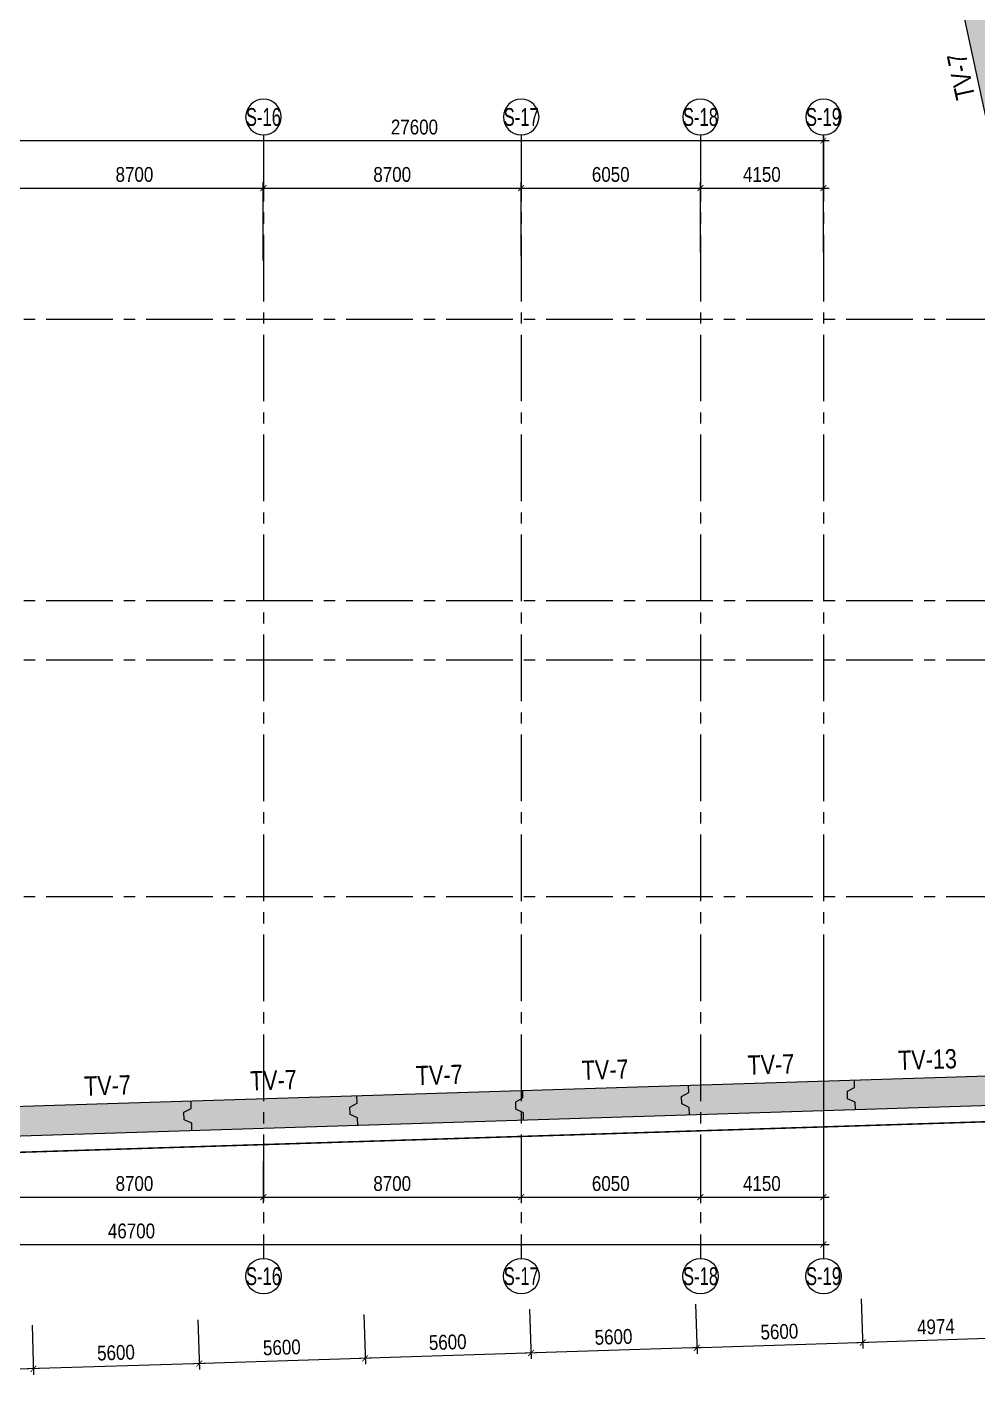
# Model space of a CAD drawing. Header units: millimetres. Extents: x 0 to 837459, y -815537 to -10000.
# Drawn here: x 593447 to 625538, y -544842 to -499170 of the extents above; entities that cross this region are included whole.
import ezdxf
from ezdxf.enums import TextEntityAlignment as Align
from ezdxf.xclip import XClip

# ---------------------------------------------------------------- set-up
doc = ezdxf.new("R2010")
doc.units = ezdxf.units.MM
doc.header["$LTSCALE"] = 100
doc.header["$XCLIPFRAME"] = 0
doc.header["$PDMODE"] = 32
doc.header["$PDSIZE"] = 2.5
for name, pattern in [('CENTER2', [1.125, 0.75, -0.125, 0.125, -0.125]), ('DASHDOT', [1, 0.5, -0.25, 0, -0.25]), ('DASHED', [4.5, 3, -1.5])]:
    doc.linetypes.add(name, pattern=pattern)
for name, color, linetype in [('ccu11-Dim', 8, 'Continuous'), ('ccu11-Khuat', 9, 'DASHED'), ('ccu12-Hatch', 250, 'Continuous'), ('ccu12-Truc', 13, 'CENTER2'), ('KT-Dim', 8, 'Continuous'), ('Xref_ST_MBDV Cot vach 30.7.2022$0$Xref_ST_MBDV Cot vach 30.7.2022|Xref_ST_MBDV Cot vach 30.7.2022|Xref_ST_MBDV Cot vach 30.7.2022|Xref_ST_MBDV Cot vach 30.7.2022|A-CORE-OTLN', 2, 'Continuous'), ('Xref_ST_MBDV Cot vach 30.7.2022$0$Xref_ST_MBDV Cot vach 30.7.2022|Xref_ST_MBDV Cot vach 30.7.2022|Xref_ST_MBDV Cot vach 30.7.2022|Xref_ST_MBDV Cot vach 30.7.2022|ccu12-Thay', 7, 'Continuous'), ('Xref_ST_MBDV Cot vach 30.7.2022|Xref_ST_MBDV Cot vach 30.7.2022|Xref_ST_MBDV Cot vach 30.7.2022|Xref_ST_MBDV Cot vach 30.7.2022|A-GRID-SYM', 50, 'Continuous')]:
    doc.layers.add(name, color=color, linetype=linetype)
doc.layers.add('ccu12-Tencaukien', color=9, linetype='Continuous', lineweight=15)
doc.styles.add('Arial', font='arial.ttf', dxfattribs={"width": 0.7})
doc.styles.add('Arial Narrow', font='ARIALN.TTF')
doc.styles.add('HBA-Text', font='GOTHIC.TTF')
doc.dimstyles.new('ccu12-200', dxfattribs={"dimscale": 200, "dimtxt": 2.5, "dimasz": 1, "dimexe": 1, "dimexo": 2, "dimgap": 1, "dimtad": 1, "dimdec": 0, "dimdsep": 46, "dimtxsty": 'Arial Narrow', "dimblk": 'ARCHTICK', "dimcen": -1, "dimdle": 1, "dimclrd": 256, "dimclre": 256, "dimclrt": 3, "dimadec": 0, "dimazin": 2, "dimtfac": 0.1, "dimtdec": 0, "dimtmove": 0, "dimatfit": 1, "dimldrblk": 'ARCHTICK', "dimfxl": 1, "dimtvp": 0.833333, "dimtolj": 1, "dimtzin": 12, "dimarcsym": 0})

# ---------------------------------------------------------------- blocks, each defined once
blk = doc.blocks.new('_ARCHTICK')
at = {"color": 0, "linetype": 'ByBlock', "const_width": 0.15}
blk.add_lwpolyline([(-0.5, -0.5), (0.5, 0.5)], dxfattribs=at)
blk = doc.blocks.new('*D217')
at = {"layer": 'ccu11-Dim', "lineweight": -2, "ltscale": 0.5, "transparency": 16777216}
for p, q in [((202, -6388), (255, -8065)), ((-4770, -6545), (-4717, -8223)), ((448, -7859), (-4923, -8029))]:
    blk.add_line(p, q, dxfattribs=at)
at = {"layer": 'Defpoints', "color": 0, "ltscale": 0.5, "transparency": 16777216}
for p in [(-4782, -6146), (189, -5989), (-4723, -8023)]:
    blk.add_point(p, dxfattribs=at)
at = {"layer": 'ccu11-Dim', "lineweight": -2, "ltscale": 0.5, "transparency": 16777216, "xscale": 200, "yscale": 200, "zscale": 200}
for p, rotation in [((249, -7865), 1.810256356887825), ((-4723, -8023), 181.8102563568879)]:
    blk.add_blockref('_ARCHTICK', p, dxfattribs=dict(at, rotation=rotation))
at = {"layer": 'ccu11-Dim', "color": 3, "ltscale": 0.5, "transparency": 16777216, "insert": (-2252, -7489), "char_height": 500, "attachment_point": 5, "rotation": 1.8103, "style": 'Arial Narrow', "bg_fill": 3, "box_fill_scale": 1.1, "bg_fill_color": 256, "bg_fill_true_color": 13158600, "bg_fill_transparency": 0}
blk.add_mtext('\\A1;4974', dxfattribs=at)
blk = doc.blocks.new('*D218')
at = {"layer": 'ccu11-Dim', "lineweight": -2, "ltscale": 0.5, "transparency": 16777216}
for p, q in [((-10367, -6722), (-10314, -8399)), ((-4770, -6545), (-4717, -8223)), ((-4523, -8016), (-10520, -8206))]:
    blk.add_line(p, q, dxfattribs=at)
at = {"layer": 'Defpoints', "color": 0, "ltscale": 0.5, "transparency": 16777216}
for p in [(-10379, -6323), (-4782, -6146), (-10320, -8200)]:
    blk.add_point(p, dxfattribs=at)
at = {"layer": 'ccu11-Dim', "lineweight": -2, "ltscale": 0.5, "transparency": 16777216, "xscale": 200, "yscale": 200, "zscale": 200}
for p, rotation in [((-10320, -8200), 181.8102563568879), ((-4723, -8023), 1.810256356887825)]:
    blk.add_blockref('_ARCHTICK', p, dxfattribs=dict(at, rotation=rotation))
at = {"layer": 'ccu11-Dim', "color": 3, "ltscale": 0.5, "transparency": 16777216, "insert": (-7536, -7656), "char_height": 500, "attachment_point": 5, "rotation": 1.8103, "style": 'Arial Narrow', "bg_fill": 3, "box_fill_scale": 1.1, "bg_fill_color": 256, "bg_fill_true_color": 13158600, "bg_fill_transparency": 0}
blk.add_mtext('\\A1;5600', dxfattribs=at)
blk = doc.blocks.new('*D219')
at = {"layer": 'ccu11-Dim', "lineweight": -2, "ltscale": 0.5, "transparency": 16777216}
for p, q in [((-10367, -6722), (-10314, -8399)), ((-15964, -6899), (-15911, -8576)), ((-10120, -8193), (-16117, -8383))]:
    blk.add_line(p, q, dxfattribs=at)
at = {"layer": 'Defpoints', "color": 0, "ltscale": 0.5, "transparency": 16777216}
for p in [(-10379, -6323), (-15977, -6499), (-15917, -8376)]:
    blk.add_point(p, dxfattribs=at)
at = {"layer": 'ccu11-Dim', "lineweight": -2, "ltscale": 0.5, "transparency": 16777216, "xscale": 200, "yscale": 200, "zscale": 200}
for p, rotation in [((-10320, -8200), 1.810256356887825), ((-15917, -8376), 181.8102563568879)]:
    blk.add_blockref('_ARCHTICK', p, dxfattribs=dict(at, rotation=rotation))
at = {"layer": 'ccu11-Dim', "color": 3, "ltscale": 0.5, "transparency": 16777216, "insert": (-13133, -7833), "char_height": 500, "attachment_point": 5, "rotation": 1.8103, "style": 'Arial Narrow', "bg_fill": 3, "box_fill_scale": 1.1, "bg_fill_color": 256, "bg_fill_true_color": 13158600, "bg_fill_transparency": 0}
blk.add_mtext('\\A1;5600', dxfattribs=at)
blk = doc.blocks.new('*D220')
at = {"layer": 'ccu11-Dim', "lineweight": -2, "ltscale": 0.5, "transparency": 16777216}
for p, q in [((-21561, -7076), (-21508, -8753)), ((-15964, -6899), (-15911, -8576)), ((-15717, -8370), (-21714, -8560))]:
    blk.add_line(p, q, dxfattribs=at)
at = {"layer": 'Defpoints', "color": 0, "ltscale": 0.5, "transparency": 16777216}
for p in [(-21574, -6676), (-15977, -6499), (-21514, -8553)]:
    blk.add_point(p, dxfattribs=at)
at = {"layer": 'ccu11-Dim', "lineweight": -2, "ltscale": 0.5, "transparency": 16777216, "xscale": 200, "yscale": 200, "zscale": 200}
for p, rotation in [((-21514, -8553), 181.8102563568879), ((-15917, -8376), 1.810256356887825)]:
    blk.add_blockref('_ARCHTICK', p, dxfattribs=dict(at, rotation=rotation))
at = {"layer": 'ccu11-Dim', "color": 3, "ltscale": 0.5, "transparency": 16777216, "insert": (-18730, -8010), "char_height": 500, "attachment_point": 5, "rotation": 1.8103, "style": 'Arial Narrow', "bg_fill": 3, "box_fill_scale": 1.1, "bg_fill_color": 256, "bg_fill_true_color": 13158600, "bg_fill_transparency": 0}
blk.add_mtext('\\A1;5600', dxfattribs=at)
blk = doc.blocks.new('*D221')
at = {"layer": 'ccu11-Dim', "lineweight": -2, "ltscale": 0.5, "transparency": 16777216}
for p, q in [((-27158, -7253), (-27105, -8930)), ((-21561, -7076), (-21508, -8753)), ((-21315, -8547), (-27312, -8737))]:
    blk.add_line(p, q, dxfattribs=at)
at = {"layer": 'Defpoints', "color": 0, "ltscale": 0.5, "transparency": 16777216}
for p in [(-21574, -6676), (-27171, -6853), (-27112, -8730)]:
    blk.add_point(p, dxfattribs=at)
at = {"layer": 'ccu11-Dim', "lineweight": -2, "ltscale": 0.5, "transparency": 16777216, "xscale": 200, "yscale": 200, "zscale": 200}
for p, rotation in [((-27112, -8730), 181.8102563568879), ((-21514, -8553), 1.810256356887825)]:
    blk.add_blockref('_ARCHTICK', p, dxfattribs=dict(at, rotation=rotation))
at = {"layer": 'ccu11-Dim', "color": 3, "ltscale": 0.5, "transparency": 16777216, "insert": (-24327, -8187), "char_height": 500, "attachment_point": 5, "rotation": 1.8103, "style": 'Arial Narrow', "bg_fill": 3, "box_fill_scale": 1.1, "bg_fill_color": 256, "bg_fill_true_color": 13158600, "bg_fill_transparency": 0}
blk.add_mtext('\\A1;5600', dxfattribs=at)
blk = doc.blocks.new('*D222')
at = {"layer": 'ccu11-Dim', "lineweight": -2, "ltscale": 0.5, "transparency": 16777216}
for p, q in [((-27158, -7253), (-27105, -8930)), ((-32756, -7430), (-32703, -9107)), ((-26912, -8724), (-32909, -8913))]:
    blk.add_line(p, q, dxfattribs=at)
at = {"layer": 'Defpoints', "color": 0, "ltscale": 0.5, "transparency": 16777216}
for p in [(-32768, -7030), (-27171, -6853), (-32709, -8907)]:
    blk.add_point(p, dxfattribs=at)
at = {"layer": 'ccu11-Dim', "lineweight": -2, "ltscale": 0.5, "transparency": 16777216, "xscale": 200, "yscale": 200, "zscale": 200}
for p, rotation in [((-27112, -8730), 1.810256356887825), ((-32709, -8907), 181.8102563568879)]:
    blk.add_blockref('_ARCHTICK', p, dxfattribs=dict(at, rotation=rotation))
at = {"layer": 'ccu11-Dim', "color": 3, "ltscale": 0.5, "transparency": 16777216, "insert": (-29925, -8364), "char_height": 500, "attachment_point": 5, "rotation": 1.8103, "style": 'Arial Narrow', "bg_fill": 3, "box_fill_scale": 1.1, "bg_fill_color": 256, "bg_fill_true_color": 13158600, "bg_fill_transparency": 0}
blk.add_mtext('\\A1;5600', dxfattribs=at)
blk = doc.blocks.new('*D223')
at = {"layer": 'ccu11-Dim', "lineweight": -2, "ltscale": 0.5, "transparency": 16777216}
for p, q in [((-38353, -7607), (-38300, -9284)), ((-32756, -7430), (-32703, -9107)), ((-32509, -8901), (-38506, -9090))]:
    blk.add_line(p, q, dxfattribs=at)
at = {"layer": 'Defpoints', "color": 0, "ltscale": 0.5, "transparency": 16777216}
for p in [(-38365, -7207), (-32768, -7030), (-38306, -9084)]:
    blk.add_point(p, dxfattribs=at)
at = {"layer": 'ccu11-Dim', "lineweight": -2, "ltscale": 0.5, "transparency": 16777216, "xscale": 200, "yscale": 200, "zscale": 200}
for p, rotation in [((-38306, -9084), 181.8102563568879), ((-32709, -8907), 1.810256356887825)]:
    blk.add_blockref('_ARCHTICK', p, dxfattribs=dict(at, rotation=rotation))
at = {"layer": 'ccu11-Dim', "color": 3, "ltscale": 0.5, "transparency": 16777216, "insert": (-35522, -8541), "char_height": 500, "attachment_point": 5, "rotation": 1.8103, "style": 'Arial Narrow', "bg_fill": 3, "box_fill_scale": 1.1, "bg_fill_color": 256, "bg_fill_true_color": 13158600, "bg_fill_transparency": 0}
blk.add_mtext('\\A1;5600', dxfattribs=at)
blk = doc.blocks.new('GRID-SYM-flat-73')
at = {"layer": 'Xref_ST_MBDV Cot vach 30.7.2022|Xref_ST_MBDV Cot vach 30.7.2022|Xref_ST_MBDV Cot vach 30.7.2022|Xref_ST_MBDV Cot vach 30.7.2022|A-GRID-SYM'}
blk.add_circle((0, 0, 0), 900, dxfattribs=at)
at = {"layer": 'Xref_ST_MBDV Cot vach 30.7.2022|Xref_ST_MBDV Cot vach 30.7.2022|Xref_ST_MBDV Cot vach 30.7.2022|Xref_ST_MBDV Cot vach 30.7.2022|A-GRID-SYM', "style": 'HBA-Text'}
blk.add_attdef('GRID', text='', height=900, rotation=359.63025, dxfattribs=at).set_placement((0, 0, 0), align=Align.MIDDLE_CENTER)
blk = doc.blocks.new('*D148')
at = {"layer": 'Defpoints', "color": 0, "transparency": 16777216}
for p in [(362499, -94047), (409199, -94047), (409199, -103941)]:
    blk.add_point(p, dxfattribs=at)
at = {"layer": 'KT-Dim', "lineweight": -2, "transparency": 16777216}
for p, q in [((362499, -94447), (362499, -104141)), ((409199, -94447), (409199, -104141)), ((362299, -103941), (409399, -103941))]:
    blk.add_line(p, q, dxfattribs=at)
at = {"layer": 'KT-Dim', "lineweight": -2, "transparency": 16777216, "xscale": 200, "yscale": 200, "zscale": 200, "rotation": 180}
blk.add_blockref('_ARCHTICK', (362499, -103941), dxfattribs=at)
at = {"layer": 'KT-Dim', "lineweight": -2, "transparency": 16777216, "xscale": 200, "yscale": 200, "zscale": 200}
blk.add_blockref('_ARCHTICK', (409199, -103941), dxfattribs=at)
at = {"layer": 'KT-Dim', "color": 3, "transparency": 16777216, "insert": (385849, -103485), "char_height": 500, "attachment_point": 5, "style": 'Arial Narrow'}
blk.add_mtext('\\A1;46700', dxfattribs=at)
blk = doc.blocks.new('*D128')
at = {"layer": 'Defpoints', "color": 0, "transparency": 16777216}
for p in [(390299, -68275), (381599, -71082, 0), (390299, -71118, 0)]:
    blk.add_point(p, dxfattribs=at)
at = {"layer": 'KT-Dim', "lineweight": -2, "transparency": 16777216}
for p, q in [((381399, -68275), (390499, -68275)), ((381599, -70682), (381599, -68075)), ((390299, -70718), (390299, -68075))]:
    blk.add_line(p, q, dxfattribs=at)
at = {"layer": 'KT-Dim', "lineweight": -2, "transparency": 16777216, "xscale": 200, "yscale": 200, "zscale": 200, "rotation": 180}
blk.add_blockref('_ARCHTICK', (381599, -68275), dxfattribs=at)
at = {"layer": 'KT-Dim', "lineweight": -2, "transparency": 16777216, "xscale": 200, "yscale": 200, "zscale": 200}
blk.add_blockref('_ARCHTICK', (390299, -68275), dxfattribs=at)
at = {"layer": 'KT-Dim', "color": 3, "transparency": 16777216, "insert": (385949, -67819), "char_height": 500, "attachment_point": 5, "style": 'Arial Narrow'}
blk.add_mtext('\\A1;8700', dxfattribs=at)
blk = doc.blocks.new('*D129')
at = {"layer": 'Defpoints', "color": 0, "transparency": 16777216}
for p in [(398999, -68275), (390299, -71118, 0), (398999, -70976, 0)]:
    blk.add_point(p, dxfattribs=at)
at = {"layer": 'KT-Dim', "lineweight": -2, "transparency": 16777216}
for p, q in [((390099, -68275), (399199, -68275)), ((390299, -70718), (390299, -68075)), ((398999, -70576), (398999, -68075))]:
    blk.add_line(p, q, dxfattribs=at)
at = {"layer": 'KT-Dim', "lineweight": -2, "transparency": 16777216, "xscale": 200, "yscale": 200, "zscale": 200, "rotation": 180}
blk.add_blockref('_ARCHTICK', (390299, -68275), dxfattribs=at)
at = {"layer": 'KT-Dim', "lineweight": -2, "transparency": 16777216, "xscale": 200, "yscale": 200, "zscale": 200}
blk.add_blockref('_ARCHTICK', (398999, -68275), dxfattribs=at)
at = {"layer": 'KT-Dim', "color": 3, "transparency": 16777216, "insert": (394649, -67819), "char_height": 500, "attachment_point": 5, "style": 'Arial Narrow'}
blk.add_mtext('\\A1;8700', dxfattribs=at)
blk = doc.blocks.new('*D130')
at = {"layer": 'Defpoints', "color": 0, "transparency": 16777216}
for p in [(405049, -68275), (398999, -70976), (405049, -70845, 0)]:
    blk.add_point(p, dxfattribs=at)
at = {"layer": 'KT-Dim', "lineweight": -2, "transparency": 16777216}
for p, q in [((398799, -68275), (405249, -68275)), ((398999, -70576), (398999, -68075)), ((405049, -70445), (405049, -68075))]:
    blk.add_line(p, q, dxfattribs=at)
at = {"layer": 'KT-Dim', "lineweight": -2, "transparency": 16777216, "xscale": 200, "yscale": 200, "zscale": 200, "rotation": 180}
blk.add_blockref('_ARCHTICK', (398999, -68275), dxfattribs=at)
at = {"layer": 'KT-Dim', "lineweight": -2, "transparency": 16777216, "xscale": 200, "yscale": 200, "zscale": 200}
blk.add_blockref('_ARCHTICK', (405049, -68275), dxfattribs=at)
at = {"layer": 'KT-Dim', "color": 3, "transparency": 16777216, "insert": (402024, -67819), "char_height": 500, "attachment_point": 5, "style": 'Arial Narrow'}
blk.add_mtext('\\A1;6050', dxfattribs=at)
blk = doc.blocks.new('*D131')
at = {"layer": 'Defpoints', "color": 0, "transparency": 16777216}
for p in [(409199, -68275), (409199, -70727), (405049, -70845, 0)]:
    blk.add_point(p, dxfattribs=at)
at = {"layer": 'KT-Dim', "lineweight": -2, "transparency": 16777216}
for p, q in [((404849, -68275), (409399, -68275)), ((405049, -70445), (405049, -68075)), ((409199, -70327), (409199, -68075))]:
    blk.add_line(p, q, dxfattribs=at)
at = {"layer": 'KT-Dim', "lineweight": -2, "transparency": 16777216, "xscale": 200, "yscale": 200, "zscale": 200, "rotation": 180}
blk.add_blockref('_ARCHTICK', (405049, -68275), dxfattribs=at)
at = {"layer": 'KT-Dim', "lineweight": -2, "transparency": 16777216, "xscale": 200, "yscale": 200, "zscale": 200}
blk.add_blockref('_ARCHTICK', (409199, -68275), dxfattribs=at)
at = {"layer": 'KT-Dim', "color": 3, "transparency": 16777216, "insert": (407124, -67819), "char_height": 500, "attachment_point": 5, "style": 'Arial Narrow'}
blk.add_mtext('\\A1;4150', dxfattribs=at)
blk = doc.blocks.new('*D132')
at = {"layer": 'Defpoints', "color": 0, "transparency": 16777216}
for p in [(409199, -66675), (381599, -70845), (409199, -70845)]:
    blk.add_point(p, dxfattribs=at)
at = {"layer": 'KT-Dim', "lineweight": -2, "transparency": 16777216}
for p, q in [((381399, -66675), (409399, -66675)), ((381599, -70445), (381599, -66475)), ((409199, -70445), (409199, -66475))]:
    blk.add_line(p, q, dxfattribs=at)
at = {"layer": 'KT-Dim', "lineweight": -2, "transparency": 16777216, "xscale": 200, "yscale": 200, "zscale": 200, "rotation": 180}
blk.add_blockref('_ARCHTICK', (381599, -66675), dxfattribs=at)
at = {"layer": 'KT-Dim', "lineweight": -2, "transparency": 16777216, "xscale": 200, "yscale": 200, "zscale": 200}
blk.add_blockref('_ARCHTICK', (409199, -66675), dxfattribs=at)
at = {"layer": 'KT-Dim', "color": 3, "transparency": 16777216, "insert": (395399, -66219), "char_height": 500, "attachment_point": 5, "style": 'Arial Narrow'}
blk.add_mtext('\\A1;27600', dxfattribs=at)
blk = doc.blocks.new('*D134')
at = {"layer": 'Defpoints', "color": 0, "transparency": 16777216}
for p in [(381599, -100741), (390299, -100741), (390299, -102341)]:
    blk.add_point(p, dxfattribs=at)
at = {"layer": 'KT-Dim', "lineweight": -2, "transparency": 16777216}
for p, q in [((381599, -101141), (381599, -102541)), ((390299, -101141), (390299, -102541)), ((381399, -102341), (390499, -102341))]:
    blk.add_line(p, q, dxfattribs=at)
at = {"layer": 'KT-Dim', "lineweight": -2, "transparency": 16777216, "xscale": 200, "yscale": 200, "zscale": 200, "rotation": 180}
blk.add_blockref('_ARCHTICK', (381599, -102341), dxfattribs=at)
at = {"layer": 'KT-Dim', "lineweight": -2, "transparency": 16777216, "xscale": 200, "yscale": 200, "zscale": 200}
blk.add_blockref('_ARCHTICK', (390299, -102341), dxfattribs=at)
at = {"layer": 'KT-Dim', "color": 3, "transparency": 16777216, "insert": (385949, -101885), "char_height": 500, "attachment_point": 5, "style": 'Arial Narrow'}
blk.add_mtext('\\A1;8700', dxfattribs=at)
blk = doc.blocks.new('*D135')
at = {"layer": 'Defpoints', "color": 0, "transparency": 16777216}
for p in [(390299, -100741), (398999, -100741), (398999, -102341)]:
    blk.add_point(p, dxfattribs=at)
at = {"layer": 'KT-Dim', "lineweight": -2, "transparency": 16777216}
for p, q in [((390299, -101141), (390299, -102541)), ((398999, -101141), (398999, -102541)), ((390099, -102341), (399199, -102341))]:
    blk.add_line(p, q, dxfattribs=at)
at = {"layer": 'KT-Dim', "lineweight": -2, "transparency": 16777216, "xscale": 200, "yscale": 200, "zscale": 200, "rotation": 180}
blk.add_blockref('_ARCHTICK', (390299, -102341), dxfattribs=at)
at = {"layer": 'KT-Dim', "lineweight": -2, "transparency": 16777216, "xscale": 200, "yscale": 200, "zscale": 200}
blk.add_blockref('_ARCHTICK', (398999, -102341), dxfattribs=at)
at = {"layer": 'KT-Dim', "color": 3, "transparency": 16777216, "insert": (394649, -101885), "char_height": 500, "attachment_point": 5, "style": 'Arial Narrow'}
blk.add_mtext('\\A1;8700', dxfattribs=at)
blk = doc.blocks.new('*D136')
at = {"layer": 'Defpoints', "color": 0, "transparency": 16777216}
for p in [(398999, -100741), (405049, -100741), (405049, -102341)]:
    blk.add_point(p, dxfattribs=at)
at = {"layer": 'KT-Dim', "lineweight": -2, "transparency": 16777216}
for p, q in [((398999, -101141), (398999, -102541)), ((405049, -101141), (405049, -102541)), ((398799, -102341), (405249, -102341))]:
    blk.add_line(p, q, dxfattribs=at)
at = {"layer": 'KT-Dim', "lineweight": -2, "transparency": 16777216, "xscale": 200, "yscale": 200, "zscale": 200, "rotation": 180}
blk.add_blockref('_ARCHTICK', (398999, -102341), dxfattribs=at)
at = {"layer": 'KT-Dim', "lineweight": -2, "transparency": 16777216, "xscale": 200, "yscale": 200, "zscale": 200}
blk.add_blockref('_ARCHTICK', (405049, -102341), dxfattribs=at)
at = {"layer": 'KT-Dim', "color": 3, "transparency": 16777216, "insert": (402024, -101885), "char_height": 500, "attachment_point": 5, "style": 'Arial Narrow'}
blk.add_mtext('\\A1;6050', dxfattribs=at)
blk = doc.blocks.new('*D137')
at = {"layer": 'Defpoints', "color": 0, "transparency": 16777216}
for p in [(405049, -100741), (409199, -100741), (409199, -102341)]:
    blk.add_point(p, dxfattribs=at)
at = {"layer": 'KT-Dim', "lineweight": -2, "transparency": 16777216}
for p, q in [((405049, -101141), (405049, -102541)), ((409199, -101141), (409199, -102541)), ((404849, -102341), (409399, -102341))]:
    blk.add_line(p, q, dxfattribs=at)
at = {"layer": 'KT-Dim', "lineweight": -2, "transparency": 16777216, "xscale": 200, "yscale": 200, "zscale": 200, "rotation": 180}
blk.add_blockref('_ARCHTICK', (405049, -102341), dxfattribs=at)
at = {"layer": 'KT-Dim', "lineweight": -2, "transparency": 16777216, "xscale": 200, "yscale": 200, "zscale": 200}
blk.add_blockref('_ARCHTICK', (409199, -102341), dxfattribs=at)
at = {"layer": 'KT-Dim', "color": 3, "transparency": 16777216, "insert": (407124, -101885), "char_height": 500, "attachment_point": 5, "style": 'Arial Narrow'}
blk.add_mtext('\\A1;4150', dxfattribs=at)
blk = doc.blocks.new('Grid-ST-flat-3')
at = {"layer": 'ccu12-Truc', "ltscale": 30}
for p, q in [((390299.4, -66474.8), (390299.4, -104409.6)), ((398999.4, -66474.8), (398999.4, -104409.6)), ((405049.4, -66474.8), (405049.4, -104409.6)), ((409199.4, -66474.8), (409199.4, -104409.6)), ((366096.2, -72696.3), (425824, -72696.3)), ((366096.2, -82196.3), (425824, -82196.3)), ((366096.2, -84196.3), (425824, -84196.3)), ((366096.2, -92196.3), (425824, -92196.3))]:
    blk.add_line(p, q, dxfattribs=at)
at = {"layer": 'KT-Dim'}
ref = blk.add_blockref('GRID-SYM-flat-73', (390302.8, -65874.8, 0), dxfattribs=dict(at, xscale=-0.6666666666666665, yscale=0.6666666666666665, zscale=0.6666666666666665, rotation=179.6748020054017))
ref.add_attrib('GRID', 'S-16', dxfattribs={"layer": 'Xref_ST_MBDV Cot vach 30.7.2022|Xref_ST_MBDV Cot vach 30.7.2022|Xref_ST_MBDV Cot vach 30.7.2022|Xref_ST_MBDV Cot vach 30.7.2022|A-GRID-SYM', "height": 600, "style": 'HBA-Text', "width": 0.7}).set_placement((390302.8, -65874.8, 0), align=Align.MIDDLE_CENTER)
ref = blk.add_blockref('GRID-SYM-flat-73', (399002.8, -65874.8, 0), dxfattribs=dict(at, xscale=-0.6666666666666665, yscale=0.6666666666666665, zscale=0.6666666666666665, rotation=179.6748020054017))
ref.add_attrib('GRID', 'S-17', dxfattribs={"layer": 'Xref_ST_MBDV Cot vach 30.7.2022|Xref_ST_MBDV Cot vach 30.7.2022|Xref_ST_MBDV Cot vach 30.7.2022|Xref_ST_MBDV Cot vach 30.7.2022|A-GRID-SYM', "height": 600, "style": 'HBA-Text', "width": 0.7}).set_placement((399002.8, -65874.8, 0), align=Align.MIDDLE_CENTER)
ref = blk.add_blockref('GRID-SYM-flat-73', (405052.8, -65874.8, 0), dxfattribs=dict(at, xscale=-0.6666666666666665, yscale=0.6666666666666665, zscale=0.6666666666666665, rotation=179.6748020054017))
ref.add_attrib('GRID', 'S-18', dxfattribs={"layer": 'Xref_ST_MBDV Cot vach 30.7.2022|Xref_ST_MBDV Cot vach 30.7.2022|Xref_ST_MBDV Cot vach 30.7.2022|Xref_ST_MBDV Cot vach 30.7.2022|A-GRID-SYM', "height": 600, "style": 'HBA-Text', "width": 0.7}).set_placement((405052.8, -65874.8, 0), align=Align.MIDDLE_CENTER)
ref = blk.add_blockref('GRID-SYM-flat-73', (409202.8, -65874.8, 0), dxfattribs=dict(at, xscale=-0.6666666666666665, yscale=0.6666666666666665, zscale=0.6666666666666665, rotation=179.6748020054017))
ref.add_attrib('GRID', 'S-19', dxfattribs={"layer": 'Xref_ST_MBDV Cot vach 30.7.2022|Xref_ST_MBDV Cot vach 30.7.2022|Xref_ST_MBDV Cot vach 30.7.2022|Xref_ST_MBDV Cot vach 30.7.2022|A-GRID-SYM', "height": 600, "style": 'HBA-Text', "width": 0.7}).set_placement((409202.8, -65874.8, 0), align=Align.MIDDLE_CENTER)
ref = blk.add_blockref('GRID-SYM-flat-73', (390304.2, -105009.6), dxfattribs=dict(at, xscale=0.6666666666666665, yscale=0.6666666666666665, zscale=0.6666666666666665, rotation=0.325197994598278))
ref.add_attrib('GRID', 'S-16', dxfattribs={"layer": 'Xref_ST_MBDV Cot vach 30.7.2022|Xref_ST_MBDV Cot vach 30.7.2022|Xref_ST_MBDV Cot vach 30.7.2022|Xref_ST_MBDV Cot vach 30.7.2022|A-GRID-SYM', "height": 600, "style": 'HBA-Text', "width": 0.7}).set_placement((390304.2, -105009.6, 0), align=Align.MIDDLE_CENTER)
ref = blk.add_blockref('GRID-SYM-flat-73', (399004.2, -105009.6), dxfattribs=dict(at, xscale=0.6666666666666665, yscale=0.6666666666666665, zscale=0.6666666666666665, rotation=0.325197994598278))
ref.add_attrib('GRID', 'S-17', dxfattribs={"layer": 'Xref_ST_MBDV Cot vach 30.7.2022|Xref_ST_MBDV Cot vach 30.7.2022|Xref_ST_MBDV Cot vach 30.7.2022|Xref_ST_MBDV Cot vach 30.7.2022|A-GRID-SYM', "height": 600, "style": 'HBA-Text', "width": 0.7}).set_placement((399004.2, -105009.6, 0), align=Align.MIDDLE_CENTER)
ref = blk.add_blockref('GRID-SYM-flat-73', (405054.2, -105009.6), dxfattribs=dict(at, xscale=0.6666666666666665, yscale=0.6666666666666665, zscale=0.6666666666666665, rotation=0.325197994598278))
ref.add_attrib('GRID', 'S-18', dxfattribs={"layer": 'Xref_ST_MBDV Cot vach 30.7.2022|Xref_ST_MBDV Cot vach 30.7.2022|Xref_ST_MBDV Cot vach 30.7.2022|Xref_ST_MBDV Cot vach 30.7.2022|A-GRID-SYM', "height": 600, "style": 'HBA-Text', "width": 0.7}).set_placement((405054.2, -105009.6, 0), align=Align.MIDDLE_CENTER)
ref = blk.add_blockref('GRID-SYM-flat-73', (409204.2, -105009.6), dxfattribs=dict(at, xscale=0.6666666666666665, yscale=0.6666666666666665, zscale=0.6666666666666665, rotation=0.325197994598278))
ref.add_attrib('GRID', 'S-19', dxfattribs={"layer": 'Xref_ST_MBDV Cot vach 30.7.2022|Xref_ST_MBDV Cot vach 30.7.2022|Xref_ST_MBDV Cot vach 30.7.2022|Xref_ST_MBDV Cot vach 30.7.2022|A-GRID-SYM', "height": 600, "style": 'HBA-Text', "width": 0.7}).set_placement((409204.2, -105009.6, 0), align=Align.MIDDLE_CENTER)
for base, p1, p2, picture, middle in [((409199.4, -66674.8), (381599.4, -70845.4), (409199.4, -70845.4), '*D132', (395399.4, -66219.5)), ((390299.4, -68274.8, 0), (381599.4, -71082.4), (390299.4, -71118), '*D128', (385949.4, -67819.5, 0)), ((398999.4, -68274.8, 0), (390299.4, -71118), (398999.4, -70975.6), '*D129', (394649.4, -67819.5, 0)), ((405049.4, -68274.8), (398999.4, -70975.6), (405049.4, -70845.4, 0), '*D130', (402024.4, -67819.5)), ((409199.4, -68274.8), (405049.4, -70845.4, 0), (409199.4, -70726.6), '*D131', (407124.4, -67819.5)), ((409199.4, -103940.5), (362499.4, -94047.1), (409199.4, -94047.1), '*D148', (385849.4, -103485.2)), ((390299.4, -102340.5), (381599.4, -100740.5), (390299.4, -100740.5), '*D134', (385949.4, -101885.2)), ((398999.4, -102340.5), (390299.4, -100740.5), (398999.4, -100740.5), '*D135', (394649.4, -101885.2)), ((405049.4, -102340.5), (398999.4, -100740.5), (405049.4, -100740.5), '*D136', (402024.4, -101885.2)), ((409199.4, -102340.5), (405049.4, -100740.5), (409199.4, -100740.5), '*D137', (407124.4, -101885.2))]:
    dim = blk.add_linear_dim(base=base, p1=p1, p2=p2, dimstyle='ccu12-200', dxfattribs=at)
    dim.commit()
    dim.dimension.update_dxf_attribs({"geometry": picture, "text_midpoint": middle})
blk = doc.blocks.new('220830_DWall Plan')
at = {"layer": 'ccu12-Hatch', "ltscale": 0.5}
h = blk.add_hatch(dxfattribs=at)
h.set_pattern_fill('VATLIEU04', color=256, scale=50, pattern_type=2)
h.set_pattern_definition([(50, (-626373.33, 223416.3), (358.63009, -31.37607), [37.5, -412.5]), (355, (-626373.33, 223416.3), (-69.37567, 376.09607), [30, -330]), (100.4514, (-626343.45, 223413.7), (289.25469, 344.71977), [31.8701, -350.57106]), (46.1842, (-626373.33, 223516.3), (533.62052, -82.7595), [56.25, -618.75]), (96.6356, (-626328.87, 223509.4), (467.33135, 487.05894), [47.80514, -525.8565]), (351.1842, (-626373.33, 223516.3), (467.33097, 487.0593), [45, -495]), (21, (-626323.33, 223491.3), (298.45353, -201.30945), [37.5, -412.5]), (326, (-626323.33, 223491.3), (121.65767, 362.57502), [30, -330]), (71.4514, (-626298.46, 223474.54), (420.11131, 161.26525), [31.8701, -350.57106]), (37.5, (-626373.33, 223416.31), (6.079928, 166.446927), [0, -326, 0, -335, 0, -331.25]), (7.5, (-626373.33, 223416.31), (131.53477, 197.205856), [0, -191, 0, -318.5, 0, -126.25]), (327.5, (-626484.83, 223416.31), (266.911218, -11.277436), [0, -125, 0, -390, 0, -517.5]), (317.5, (-626534.83, 223416.31), (291.593085, 50.05249), [0, -162.5, 0, -259, 0, -367.5]), (45, (-626373.33, 223416.31), (-150.26019, 150.26019), []), (45, (-626373.33, 223477.56), (-150.26019, 150.26019), [])])
h.paths.add_polyline_path([(-122510.4, 58795.4), (-122033.7, 56036.3), (-122025.8, 55995.6), (-121435.2, 53258.6), (-121425.6, 53218.3), (-120722.3, 50508.1), (-120711, 50468.2), (-119896.1, 47789.5), (-119883.2, 47750.1), (-118958, 45107.4), (-118943.5, 45068.6), (-117909.8, 42466.4), (-117893.7, 42428.3), (-116753.1, 39871.1), (-116735.4, 39833.7), (-115489.9, 37325.9), (-115470.4, 37288.7), (-113949.2, 34524), (-113926.1, 34484.2), (-112465, 32095.7), (-112442.4, 32060.3), (-110882.3, 29735.2), (-110858.5, 29701.3), (-109203.6, 27442.8), (-109178.4, 27409.9), (-107431.4, 25221.8), (-107404.9, 25189.9), (-105568.8, 23076), (-105541, 23045.3), (-103618.9, 21009.2), (-103589.9, 20979.7), (-101585.2, 19024.9), (-101555, 18996.6), (-99471.1, 17126.5), (-99439.7, 17099.4), (-97280.2, 15317.2), (-97247.7, 15291.5), (-95016.3, 13600.1), (-94982.8, 13575.8), (-92683.3, 11978.3), (-92648.8, 11955.3), (-90285.1, 10454.4), (-90249.7, 10432.9), (-87825.9, 9031.1), (-87789.6, 9011.1), (-85309.8, 7710.8), (-85272.8, 7692.3), (-82741.3, 6495.8), (-82703.5, 6478.9), (-80124.7, 5388.2), (-80086.2, 5372.8), (-77464.5, 4389.8), (-77425.4, 4376.1), (-74765.2, 3502.4), (-74725.6, 3490.3), (-72031.5, 2727.6), (-71991.4, 2717.1), (-69268, 2066.5), (-69227.6, 2057.8), (-66479.6, 1520.5), (-66438.8, 1513.4), (-63670.9, 1090.4), (-63637.2, 1085.8), (-60856.6, 757.2), (-60844.4, 755.8), (-41353.3, -1307), (0, 0), (5993.1, 7667.3), (-23501.3, 144497.8), (-27624.7, 160190.9), (-41845.5, 164209.2), (-48082.3, 159482.1), (-71537, 141587.6), (-77499.2, 137277.8), (-78971.4, 133992.6), (-83075.5, 131026), (-86656.7, 130658.3), (-88925.9, 129018), (-91195.2, 127377.7), (-93464.4, 125737.4), (-93470.8, 125732.8), (-95729.2, 124077.6), (-95757.8, 124056), (-97965.7, 122333.9), (-98004.3, 122302.4), (-100138.8, 120490.2), (-100176.1, 120457.1), (-102233.4, 118557.8), (-102269.3, 118523.2), (-104245.9, 116540.1), (-104280.4, 116504.1), (-106173, 114440.6), (-106205.9, 114403.1), (-108011.2, 112262.8), (-108042.5, 112224.1), (-109757.4, 110010.7), (-109787.1, 109970.7), (-111408.7, 107688), (-111436.7, 107646.8), (-112962, 105298.7), (-112988.3, 105256.4), (-114414.8, 102847), (-114439.3, 102803.6), (-115764.6, 100337.1), (-115787.3, 100292.7), (-117009, 97773.3), (-117029.8, 97728.1), (-118145.9, 95160.1), (-118164.8, 95114), (-119173.3, 92501.9), (-119190.2, 92455.1), (-120089.4, 89803.4), (-120104.4, 89755.9), (-120892.7, 87069.1), (-120905.8, 87021), (-121581.8, 84303.9), (-121592.9, 84255.3), (-122155.5, 81512.4), (-122164.5, 81463.4), (-122612.8, 78699.5), (-122619.8, 78650.1), (-122952.9, 75870), (-122957.9, 75820.4), (-123175.3, 73028.9), (-123178.2, 72978.7), (-123278.4, 70180.4), (-123279.1, 70131.9), (-123266, 67331.9), (-123264.7, 67281.1), (-123132.9, 64484.2), (-123130.1, 64443.1), (-122883.3, 61654), (-122878.8, 61612.8), (-122516.6, 58836.3)])
h.paths.add_polyline_path([(-24474.2, 144265.3), (-28446.7, 159384), (-41638.3, 163111.5), (-47477, 158686.1), (-70940.7, 140784.7), (-76696.2, 136624.4), (-78168.4, 133339.2), (-82706.9, 130058.6), (-86288, 129690.9), (-88340.1, 128207.6), (-88223, 128045.5), (-90492.2, 126405.2), (-92761.4, 124764.9), (-95019.8, 123109.7), (-97227.7, 121387.7), (-99362.1, 119575.4), (-101419.4, 117676.1), (-103396, 115692.9), (-105288.6, 113629.4), (-107093.9, 111489.1), (-108808.8, 109275.7), (-110430.4, 106993.1), (-111955.7, 104645), (-113382.2, 102235.7), (-114707.5, 99769.1), (-115929.2, 97249.7), (-117045.3, 94681.8), (-118053.8, 92069.7), (-118953, 89418), (-119741.3, 86731.3), (-120417.3, 84014.1), (-120980, 81271.2), (-121428.3, 78507.4), (-121761.5, 75727.3), (-121978.9, 72935.7), (-122079.1, 70137.5), (-122066, 67337.5), (-121934.3, 64540.6), (-122134, 64531.2), (-121887.2, 61742.1), (-121525, 58965.6), (-121048.3, 56206.5), (-120457.7, 53469.5), (-119754.3, 50759.3), (-118939.4, 48080.5), (-118014.2, 45437.8), (-116980.4, 42835.6), (-115839.8, 40278.5), (-114594.3, 37770.7), (-113073.1, 35006), (-111612, 32617.5), (-110051.9, 30292.4), (-108396.9, 28033.8), (-106649.9, 25845.7), (-104813.8, 23731.8), (-102891.7, 21695.7), (-100887.1, 19740.8), (-98803.2, 17870.7), (-96643.7, 16088.4), (-94412.2, 14397.1), (-92112.7, 12799.5), (-89749, 11298.5), (-87325.2, 9896.7), (-84845.4, 8596.4), (-82314, 7399.9), (-79735.1, 6309.2), (-77113.4, 5326.2), (-74453.2, 4452.5), (-71759.1, 3689.8), (-69035.7, 3039.2), (-66287.7, 2501.9), (-63519.8, 2078.9), (-60739.2, 1750.2), (-41316.3, -305.3), (-499.5, 984.7), (4916.9, 7914.3)], flags=16)
at = {"layer": 'ccu11-Khuat', "color": 1, "linetype": 'DASHDOT', "ltscale": 18, "const_width": 50}
blk.add_lwpolyline([(-28510.9, 165727.9), (-36919.6, 168632.9), (-48415.2, 159919.9), (-71865, 142029.1), (-95482.1, 124957.6, 0.6850113), (-62162.5, 342.2), (-41373.6, -1857.9), (274.8, -541.6), (6585, 7531.5), (-22966.3, 144625.7)], format="xyb", close=True, dxfattribs=at)
at = {"layer": 'Xref_ST_MBDV Cot vach 30.7.2022$0$Xref_ST_MBDV Cot vach 30.7.2022|Xref_ST_MBDV Cot vach 30.7.2022|Xref_ST_MBDV Cot vach 30.7.2022|Xref_ST_MBDV Cot vach 30.7.2022|A-CORE-OTLN', "color": 6}
for points in [[(-41353.3, -1307), (0, 0), (5993.1, 7667.3), (-23501.3, 144497.8)], [(-41316.3, -305.3), (-499.5, 984.7), (4916.9, 7914.3), (-24474.2, 144265.3)]]:
    blk.add_lwpolyline(points, dxfattribs=at)
at = {"layer": 'Xref_ST_MBDV Cot vach 30.7.2022$0$Xref_ST_MBDV Cot vach 30.7.2022|Xref_ST_MBDV Cot vach 30.7.2022|Xref_ST_MBDV Cot vach 30.7.2022|Xref_ST_MBDV Cot vach 30.7.2022|ccu12-Thay', "ltscale": 10}
for points in [[(-16165.9, -510.9), (-16173.8, -261.2), (-16427.8, -144.1), (-16435.7, 105.9), (-16189.6, 238.9), (-16197.5, 488.6)], [(-10568.7, -334), (-10576.6, -84.3), (-10830.6, 32.8), (-10838.5, 282.8), (-10592.4, 415.8), (-10600.3, 665.5)], [(-4971.5, -157.1), (-4979.4, 92.6), (-5233.3, 209.7), (-5241.3, 459.7), (-4995.2, 592.7), (-5003.1, 842.4)], [(-27360.3, -864.7), (-27368.2, -615), (-27622.2, -497.9), (-27630.1, -247.9), (-27384, -114.9), (-27391.9, 134.8)], [(-21763.1, -687.8), (-21771, -438.1), (-22025, -321), (-22032.9, -71), (-21786.8, 62), (-21794.7, 311.7)]]:
    blk.add_lwpolyline(points, dxfattribs=at)
at = {"layer": 'ccu12-Tencaukien', "color": 2, "style": 'Arial', "width": 0.8}
for s, rotation, p in [('TV-7', 102.16426, (-1091.4, 34792.2)), ('TV-13', 1.81026, (-2526.4, 1209.6)), ('TV-7', 1.81026, (-13408, 865.6)), ('TV-7', 1.81026, (-7810.8, 1042.6)), ('TV-7', 1.81026, (-30199.6, 334.9)), ('TV-7', 1.81026, (-24602.4, 511.8)), ('TV-7', 1.81026, (-19005.2, 688.7))]:
    blk.add_text(s, height=650, rotation=rotation, dxfattribs=at).set_placement(p, align=Align.CENTER)
at = {"layer": 'ccu11-Dim', "ltscale": 0.5}
dim = blk.add_linear_dim(base=(-4722.9, -8022.6), p1=(189.3, -5988.5), p2=(-4782.2, -6145.6), angle=1.81026, dimstyle='ccu12-200', override={"dimzin": 0, "dimfxl": 150, "dimtfill": 1}, dxfattribs=at)
dim.commit()
dim.dimension.update_dxf_attribs({"geometry": '*D217', "text_midpoint": (-2251.5, -7489)})
dim = blk.add_linear_dim(base=(-10320.1, -8199.5), p1=(-4782.2, -6145.6), p2=(-10379.4, -6322.5), angle=1.81026, dimstyle='ccu12-200', override={"dimzin": 0, "dimtmove": 1, "dimfxl": 150, "dimtfill": 1}, dxfattribs=at)
dim.commit()
dim.dimension.update_dxf_attribs({"geometry": '*D218', "text_midpoint": (-7535.9, -7656)})
dim = blk.add_linear_dim(base=(-15917.3, -8376.4), p1=(-10379.4, -6322.5), p2=(-15976.6, -6499.4), angle=1.81026, dimstyle='ccu12-200', override={"dimzin": 0, "dimtmove": 1, "dimfxl": 150, "dimtfill": 1}, dxfattribs=at)
dim.commit()
dim.dimension.update_dxf_attribs({"geometry": '*D219', "text_midpoint": (-13133.1, -7832.9)})
dim = blk.add_linear_dim(base=(-21514.5, -8553.3), p1=(-15976.6, -6499.4), p2=(-21573.8, -6676.3), angle=1.81026, dimstyle='ccu12-200', override={"dimzin": 0, "dimtmove": 1, "dimfxl": 150, "dimtfill": 1}, dxfattribs=at)
dim.commit()
dim.dimension.update_dxf_attribs({"geometry": '*D220', "text_midpoint": (-18730.3, -8009.8)})
dim = blk.add_linear_dim(base=(-27111.7, -8730.2), p1=(-21573.8, -6676.3), p2=(-27171, -6853.2), angle=1.81026, dimstyle='ccu12-200', override={"dimzin": 0, "dimtmove": 1, "dimfxl": 150, "dimtfill": 1}, dxfattribs=at)
dim.commit()
dim.dimension.update_dxf_attribs({"geometry": '*D221', "text_midpoint": (-24327.5, -8186.7)})
dim = blk.add_linear_dim(base=(-32708.9, -8907.1), p1=(-27171, -6853.2), p2=(-32768.2, -7030.1), angle=1.81026, dimstyle='ccu12-200', override={"dimzin": 0, "dimtmove": 1, "dimfxl": 150, "dimtfill": 1}, dxfattribs=at)
dim.commit()
dim.dimension.update_dxf_attribs({"geometry": '*D222', "text_midpoint": (-29924.7, -8363.6)})
dim = blk.add_linear_dim(base=(-38306.1, -9084), p1=(-32768.2, -7030.1), p2=(-38365.4, -7207), angle=1.81026, dimstyle='ccu12-200', override={"dimzin": 0, "dimtmove": 1, "dimfxl": 150, "dimtfill": 1}, dxfattribs=at)
dim.commit()
dim.dimension.update_dxf_attribs({"geometry": '*D223', "text_midpoint": (-35521.9, -8540.5)})
blk.add_blockref('Grid-ST-flat-3', (-415251.1, 99227.9, 0.1))

msp = doc.modelspace()

# ---------------------------------------------------------------- block references
at = {"layer": 'ccu12-Tencaukien'}
ref = msp.add_blockref('220830_DWall Plan', (626373, -535558), dxfattribs=at)
XClip(ref).set_block_clipping_path([(-131661.2359304362, -22322.7323806782), (12318.7632058231, 92474.8859781325)])

doc.saveas('drawing.dxf')
